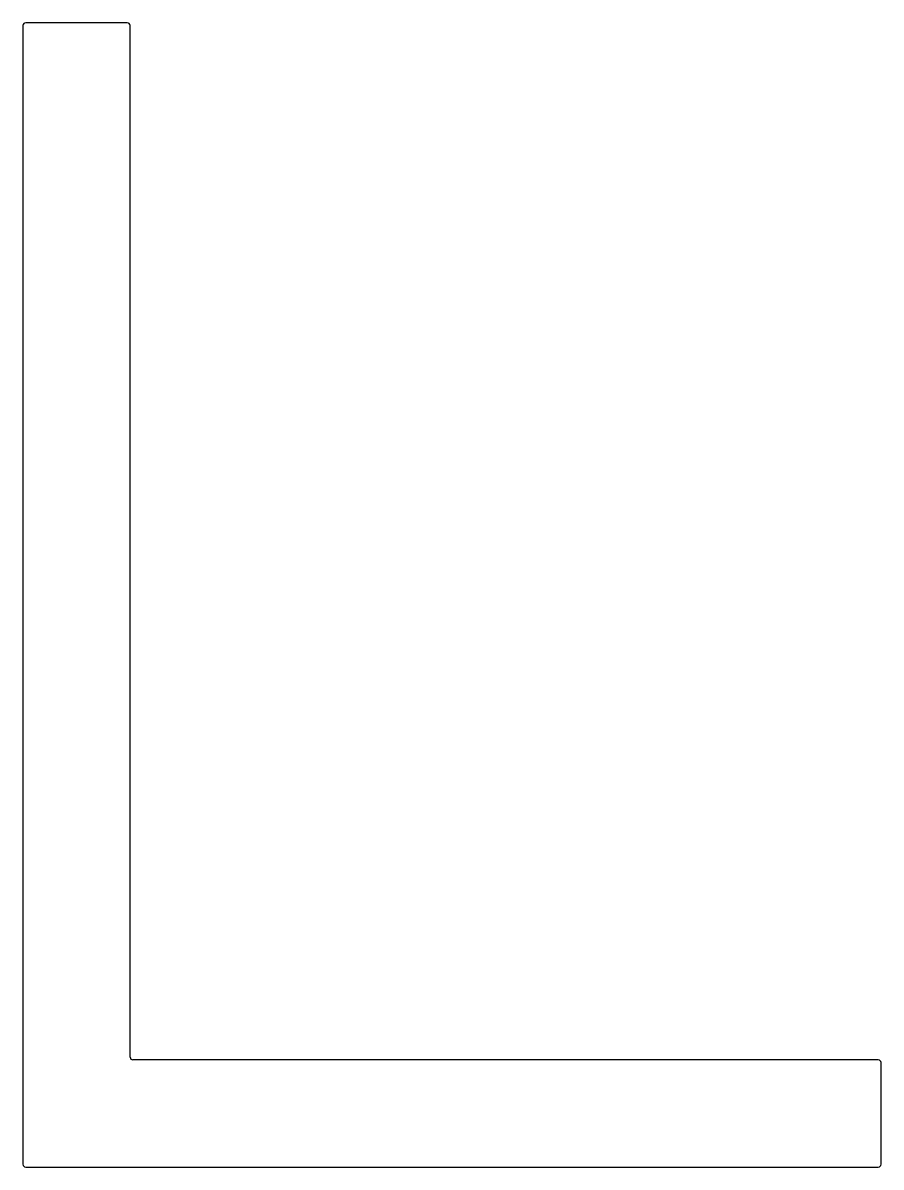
# Model space of a CAD drawing. Extents: x -16 to 60, y -7 to 95.
import ezdxf

# ---------------------------------------------------------------- set-up
doc = ezdxf.new("R2010")
doc.units = 0
doc.header["$MEASUREMENT"] = 0
doc.layers.add('OBJ1', color=7, linetype='CONTINUOUS')

msp = doc.modelspace()

# ---------------------------------------------------------------- linework, layer by layer
at = {"layer": 'OBJ1'}
for p, q in [((-15.78, 94.74), (-15.78, -6.36)), ((-6.51, 94.99), (-15.53, 94.99)), ((-6.26, 3.16), (-6.26, 94.74)), ((60.17, 2.91), (-6.01, 2.91)), ((60.42, -6.36), (60.42, 2.66)), ((-15.53, -6.61), (60.17, -6.61))]:
    msp.add_line(p, q, dxfattribs=at)
for centre, start, end in [((-15.53, 94.74), 90, 180), ((-6.51, 94.74), 0, 90), ((-6.01, 3.16), 180, 270), ((60.17, 2.66), 0, 90), ((-15.53, -6.36), 180, 270), ((60.17, -6.36), 270, 0)]:
    msp.add_arc(centre, 0.25, start, end, dxfattribs=at)

doc.saveas('drawing.dxf')
